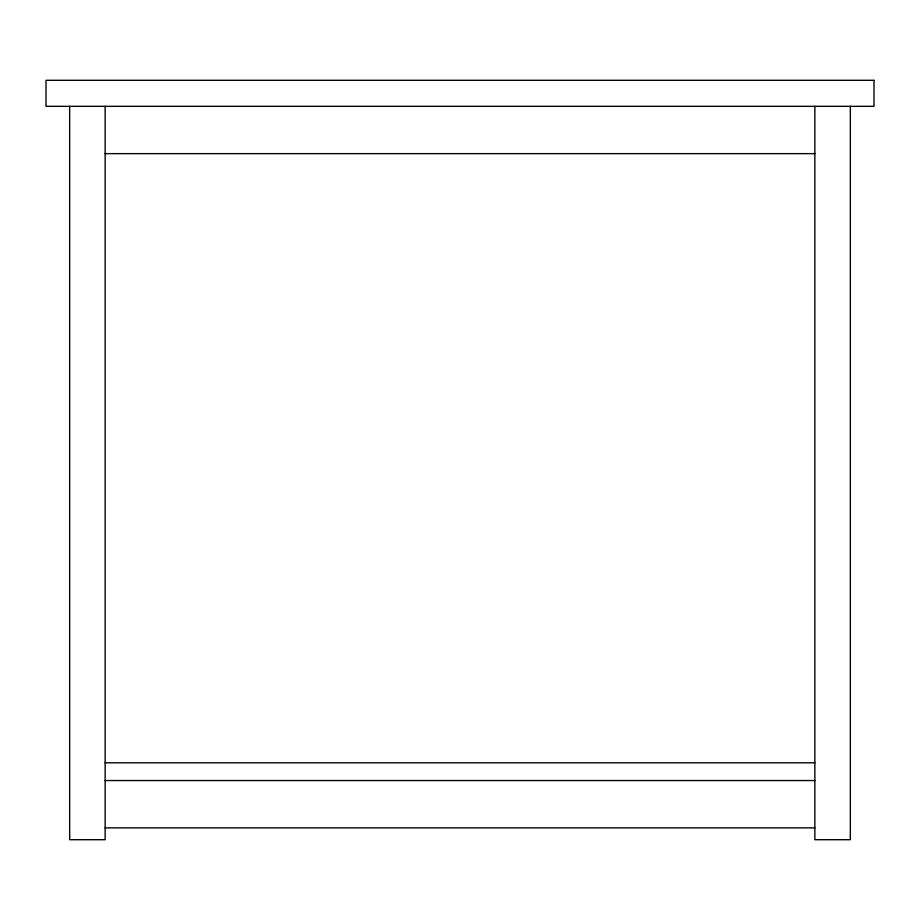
<?xml version="1.0" encoding="UTF-8"?>
<svg xmlns="http://www.w3.org/2000/svg" width="920" height="920" viewBox="0 0 920 920"><rect width="100%" height="100%" fill="white"/><g stroke="black" fill="none" stroke-linecap="round" stroke-linejoin="round"><path stroke-width="1.38" d="M105.144 153.64L814.856 153.64M105.144 762.806L814.856 762.806M105.144 780.551L814.856 780.551M105.144 827.873L814.856 827.873M850.344 106.329L850.344 839.695L814.856 839.695L814.856 106.329M105.144 106.329L105.144 839.695L69.655 839.695L69.655 106.329M874 80.304L46 80.304L46 106.329L874 106.329L874 80.304"/></g></svg>
